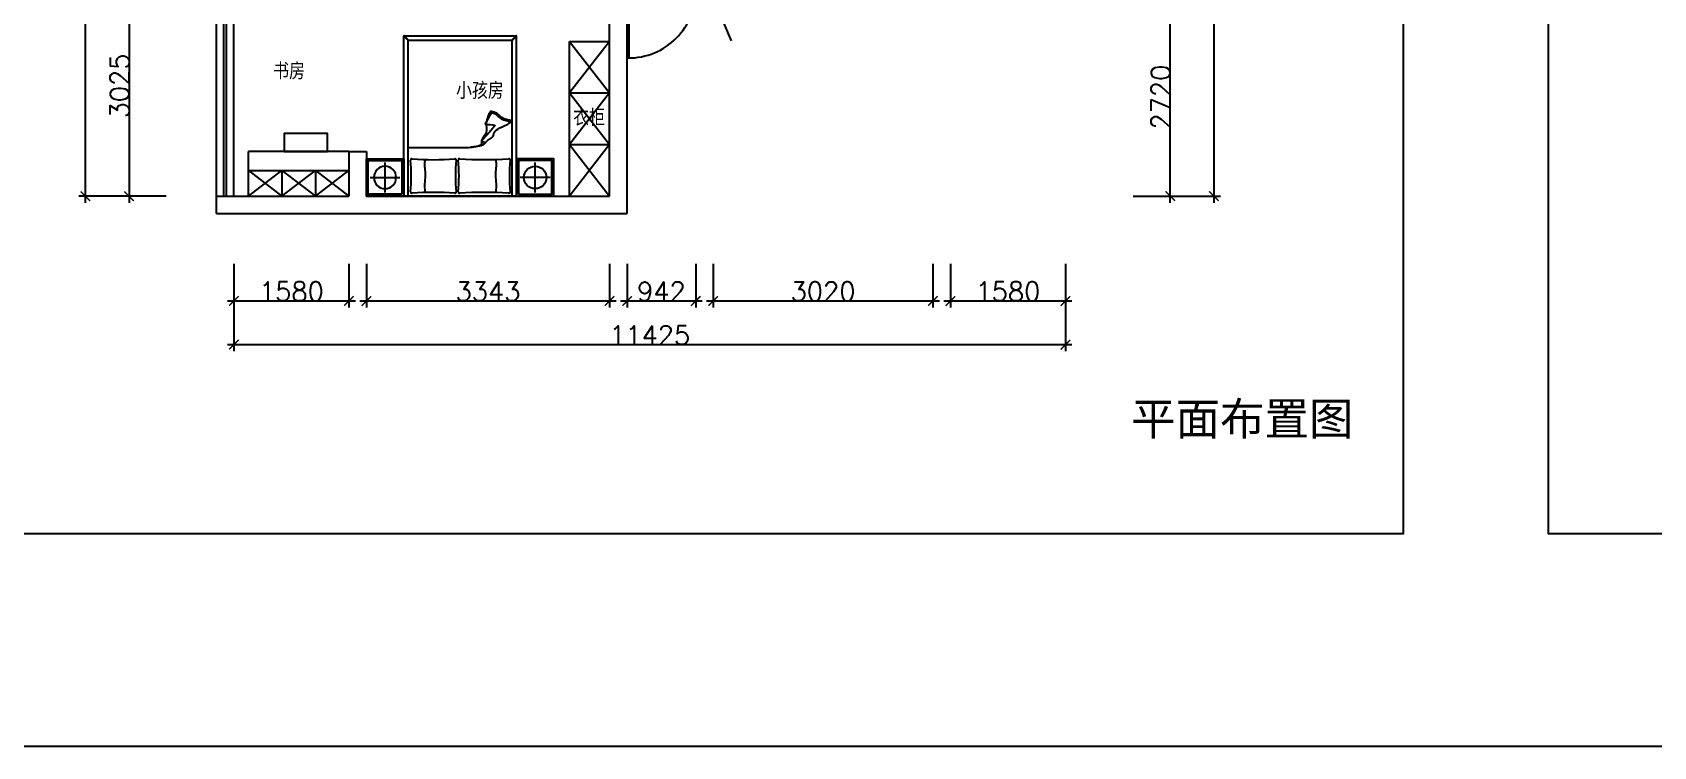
# Model space of a CAD drawing. Header units: millimetres. Extents: x -2231407 to 1513712, y -2704583 to 257.
# Drawn here: x 587957 to 610232, y -1362077 to -1352270 of the extents above; entities that cross this region are included whole.
import ezdxf

# ---------------------------------------------------------------- set-up
doc = ezdxf.new("R2010")
doc.units = ezdxf.units.MM
doc.layers.add('3', color=3, linetype='Continuous')
doc.layers.add('IBS-Refe', color=50, linetype='Continuous')
doc.styles.get("Standard").update_dxf_attribs({"font": 'txt', "bigfont": 'gbcbig.shx'})
doc.styles.add('仿宋', font='', dxfattribs={"width": 0.8})
doc.styles.add('文字', font='')
doc.styles.add('说明文字', font='', dxfattribs={"width": 0.75})
doc.styles.get('仿宋').set_extended_font_data('仿宋_GB2312')
doc.styles.get('文字').set_extended_font_data('SimSun')
doc.styles.get('说明文字').set_extended_font_data('SimSun')
doc.dimstyles.new('1--100', dxfattribs={"dimscale": 100, "dimtxt": 2.5, "dimasz": 0.8, "dimexe": 1, "dimexo": 0.1, "dimgap": 1, "dimtad": 3, "dimdec": 4, "dimrnd": 5, "dimzin": 0, "dimdsep": 46, "dimtxsty": '说明文字', "dimblk": 'ARCHTICK', "dimcen": 0.13, "dimazin": 0, "dimtfac": 1, "dimtdec": 4, "dimtix": 1, "dimtmove": 2, "dimatfit": 3, "dimldrblk": '0定义箭头', "dimfxl": 5, "dimfxlon": 1, "dimtvp": 1, "dimtolj": 1, "dimtzin": 0, "dimarcsym": 0})
doc.dimstyles.new('ISO-25$0', dxfattribs={"dimscale": 0, "dimtxt": 60, "dimasz": 30, "dimexe": 15, "dimexo": 15, "dimtad": 1, "dimdec": 4, "dimlunit": 6, "dimtxsty": 'Standard', "dimblk": 'ARCHTICK', "dimblk1": 'ARCHTICK', "dimblk2": 'ARCHTICK', "dimsah": 1, "dimcen": 3, "dimdle": 3, "dimse2": 1, "dimsd2": 1, "dimadec": 0, "dimazin": 0, "dimtfac": 1, "dimtdec": 4, "dimtmove": 0, "dimatfit": 3, "dimldrblk": 'DOT', "dimfxl": 1, "dimtolj": 1, "dimtzin": 0, "dimarcsym": 0})

# ---------------------------------------------------------------- blocks, each defined once
blk = doc.blocks.new('A$C7D20469C')
at = {"color": 8}
for p, q in [((250, 450), (250, 50)), ((450, 250), (50, 250))]:
    blk.add_line(p, q, dxfattribs=at)
for points in [[(500, 0), (500, 500), (0, 500), (0, 0)], [(475, 25), (475, 475), (25, 475), (25, 25)]]:
    blk.add_lwpolyline(points, close=True, dxfattribs=at)
blk.add_circle((250, 250), 150, dxfattribs=at)
blk = doc.blocks.new('34t43t34t3')
at = {"color": 8}
for p, q in [((563040, -1330883), (563040, -1328687)), ((563100, -1328747), (563040, -1328687)), ((563045, -1328683), (564586, -1328683)), ((563105, -1328743), (563045, -1328683)), ((564526, -1328743), (564586, -1328683)), ((564530, -1328747), (564590, -1328687)), ((564590, -1330883), (564590, -1328687)), ((563100, -1328747), (563105, -1328743)), ((563100, -1330883), (563100, -1328747)), ((563105, -1328743), (564526, -1328743)), ((564530, -1328747), (564526, -1328743)), ((564530, -1330883), (564530, -1328747)), ((564590, -1330883, 0), (563040, -1330883, 0))]:
    blk.add_line(p, q, dxfattribs=at)
for centre, radius, start, end in [((563043, -1328685), 3, 44.9004, 225.0069), ((564588, -1328685), 3, 314.9931, 135.0996), ((563151, -1330386), 16.1, 75.7063, 187.4418), ((560857, -1330606), 2288, 354.5349, 5.4651), ((563448, -1326965), 3418, 265.076, 274.924), ((563746, -1330386), 16.1, 352.5582, 104.2937), ((566039, -1330606), 2288, 174.5349, 185.4651), ((563806, -1330385), 16.1, 75.7063, 187.4418), ((561512, -1330605), 2288, 354.5349, 5.4651), ((564144, -1325745), 4637, 265.8182, 274.1818), ((564486, -1330386), 16.1, 352.5582, 104.2937), ((567008, -1330606), 2516, 175.0304, 184.9696), ((563151, -1330826), 16.1, 172.5582, 284.2937), ((563448, -1336350), 5517, 86.9519, 93.0481), ((563746, -1330826), 16.1, 255.7063, 7.4418), ((563806, -1330825), 16.1, 172.5582, 284.2937), ((564144, -1338321), 7488, 87.4116, 92.5884), ((564486, -1330826), 16.1, 255.7063, 7.4418)]:
    blk.add_arc(centre, radius, start, end, dxfattribs=at)
for points, knots in [([(564232, -1329717), (564205, -1329771), (564152, -1329877), (564200, -1329996), (564106, -1330100), (564112, -1330173), (564088, -1330200), (563956, -1330211)], [0, 0, 0, 0, 183.123786, 351.251627, 469.436762, 603.05833, 703.77943, 703.77943, 703.77943, 703.77943]), ([(564243, -1329739), (564236, -1329752), (564228, -1329769), (564209, -1329805), (564199, -1329825), (564183, -1329851), (564179, -1329859), (564170, -1329873), (564166, -1329880), (564158, -1329891), (564154, -1329896), (564298, -1329906), (564294, -1329911), (564284, -1329925), (564276, -1329935), (564254, -1329963), (564239, -1329981), (564218, -1330005), (564213, -1330011), (564204, -1330021), (564201, -1330024), (564195, -1330030), (564192, -1330034), (564184, -1330044), (564178, -1330050), (564160, -1330069), (564148, -1330082), (564128, -1330101), (564122, -1330107), (564108, -1330120), (564101, -1330126), (564180, -1330144), (564165, -1330155), (564144, -1330169), (564138, -1330173), (564131, -1330177), (564130, -1330178), (564129, -1330179)], [11.446693, 11.446693, 11.446693, 11.446693, 66.20458, 66.20458, 132.409159, 132.409159, 157.738839, 157.738839, 181.269338, 181.269338, 198.679267, 198.679267, 216.089197, 216.089197, 250.909056, 250.909056, 320.548774, 320.548774, 345.827712, 345.827712, 358.848719, 358.848719, 371.869725, 371.869725, 397.911737, 397.911737, 449.995762, 449.995762, 476.701855, 476.701855, 503.407948, 503.407948, 556.820133, 556.820133, 576.394027, 576.394027, 580.819388, 580.819388, 580.819388, 580.819388]), ([(564530, -1329847), (564479, -1329839), (564393, -1329825), (564319, -1329732), (564259, -1329721), (564232, -1329717)], [0, 0, 0, 0, 150.204704, 251.768605, 330.790219, 330.790219, 330.790219, 330.790219]), ([(564510, -1329864), (564510, -1329864), (564510, -1329864), (564490, -1329860), (564477, -1329858), (564452, -1329852), (564440, -1329849), (564418, -1329841), (564409, -1329837), (564397, -1329831), (564393, -1329829), (564387, -1329825), (564384, -1329824), (564380, -1329821), (564379, -1329820), (564376, -1329818), (564374, -1329817), (564372, -1329816), (564371, -1329815), (564367, -1329812), (564365, -1329810), (564358, -1329805), (564354, -1329801), (564345, -1329793), (564341, -1329789), (564333, -1329782), (564329, -1329778), (564321, -1329772), (564317, -1329768), (564309, -1329763), (564305, -1329760), (564301, -1329757), (564300, -1329757), (564297, -1329755), (564296, -1329755), (564294, -1329754), (564293, -1329753), (564289, -1329751), (564287, -1329750), (564279, -1329747), (564273, -1329746), (564261, -1329743), (564255, -1329741), (564246, -1329740), (564245, -1329739), (564243, -1329739)], [0, 0, 0, 0, 24.319537, 24.319537, 60.416536, 60.416536, 96.513536, 96.513536, 124.132877, 124.132877, 135.417576, 135.417576, 143.707623, 143.707623, 148.705619, 148.705619, 152.813805, 152.813805, 156.921991, 156.921991, 165.138364, 165.138364, 181.57111, 181.57111, 198.003855, 198.003855, 214.4366, 214.4366, 230.869346, 230.869346, 247.302091, 247.302091, 251.381041, 251.381041, 256.076136, 256.076136, 260.771232, 260.771232, 270.161424, 270.161424, 290.550085, 290.550085, 310.938746, 310.938746, 316.14782, 316.14782, 316.14782, 316.14782]), ([(563100, -1330215), (563504, -1330215), (563819, -1330215), (563954, -1330213), (564072, -1330198), (564152, -1330172), (564164, -1330130), (564289, -1330069), (564270, -1329994), (564375, -1329936), (564469, -1329899), (564511, -1329863), (564530, -1329847)], [96.646583, 96.646583, 96.646583, 96.646583, 862.076778, 918.615066, 991.086884, 1068.140151, 1171.141488, 1349.581713, 1485.494659, 1623.483177, 1710.544261, 1786.221499, 1786.221499, 1786.221499, 1786.221499]), ([(563336, -1330379), (563334, -1330387), (563318, -1330458), (563345, -1330572), (563324, -1330708), (563328, -1330789), (563335, -1330829), (563336, -1330836)], [0, 0, 0, 0, 24.551262, 217.459975, 337.028895, 437.217911, 458.216546, 458.216546, 458.216546, 458.216546]), ([(564301, -1330379), (564303, -1330387), (564319, -1330458), (564291, -1330572), (564313, -1330708), (564308, -1330789), (564302, -1330829), (564301, -1330836)], [0, 0, 0, 0, 24.551262, 217.459975, 337.028895, 437.217911, 458.216546, 458.216546, 458.216546, 458.216546])]:
    blk.add_open_spline(points, degree=3, knots=knots, dxfattribs=at)
at = {"layer": '3', "color": 1, "yscale": 1.026, "zscale": 1.026}
for p, xscale, rotation in [((563040, -1330370), -1.026, 90), ((564590, -1330370), 1.026, 270)]:
    blk.add_blockref('A$C7D20469C', p, dxfattribs=dict(at, xscale=xscale, rotation=rotation))
blk = doc.blocks.new('0定义箭头')
at = {"layer": 'IBS-Refe', "color": 3}
for p, q in [((-0.37, 0), (-2.13, 0)), ((-1.44, 1.15), (-1.09, 1.44)), ((-1.44, 1.15), (-0.37, 0)), ((-1.44, -1.15), (-0.37, 0)), ((-1.09, 1.44), (0, 0)), ((-1.09, -1.44), (0, 0)), ((-1.44, -1.15), (-1.09, -1.44))]:
    blk.add_line(p, q, dxfattribs=at)
for points in [[(-1.44, 1.15), (-1.09, 1.44), (-0.37, 0), (0, 0)], [(-1.44, -1.15), (-1.09, -1.44), (-0.37, 0), (0, 0)]]:
    blk.add_solid(points, dxfattribs=at)
blk = doc.blocks.new('_ArchTick')
at = {"color": 0, "linetype": 'ByBlock', "const_width": 0.15}
blk.add_lwpolyline([(-0.5, -0.5), (0.5, 0.5)], dxfattribs=at)
blk = doc.blocks.new('*D142')
at = {"color": 250, "lineweight": -2}
for p, q in [((590725, -1355448), (590725, -1356048)), ((592305, -1355448), (592305, -1356048)), ((590635, -1355958), (592395, -1355958))]:
    blk.add_line(p, q, dxfattribs=at)
at = {"layer": 'Defpoints', "color": 0}
for p in [(590725, -1355358), (592305, -1355358), (592305, -1355958)]:
    blk.add_point(p, dxfattribs=at)
at = {"color": 250, "lineweight": -2, "xscale": 130, "yscale": 130, "zscale": 130, "rotation": 180}
blk.add_blockref('_ArchTick', (590725, -1355958), dxfattribs=at)
at = {"color": 250, "lineweight": -2, "xscale": 130, "yscale": 130, "zscale": 130}
blk.add_blockref('_ArchTick', (592305, -1355958), dxfattribs=at)
at = {"color": 0, "insert": (591515, -1355827), "char_height": 260, "attachment_point": 5}
blk.add_mtext('1580', dxfattribs=at)
blk = doc.blocks.new('*D143')
at = {"color": 250, "lineweight": -2}
for p, q in [((592545, -1355448), (592545, -1356048)), ((595888, -1355448), (595888, -1356048)), ((592455, -1355958), (595978, -1355958))]:
    blk.add_line(p, q, dxfattribs=at)
at = {"layer": 'Defpoints', "color": 0}
for p in [(592545, -1355358), (595888, -1355358), (595888, -1355958)]:
    blk.add_point(p, dxfattribs=at)
at = {"color": 250, "lineweight": -2, "xscale": 130, "yscale": 130, "zscale": 130, "rotation": 180}
blk.add_blockref('_ArchTick', (592545, -1355958), dxfattribs=at)
at = {"color": 250, "lineweight": -2, "xscale": 130, "yscale": 130, "zscale": 130}
blk.add_blockref('_ArchTick', (595888, -1355958), dxfattribs=at)
at = {"color": 0, "insert": (594217, -1355827), "char_height": 260, "attachment_point": 5}
blk.add_mtext('3343', dxfattribs=at)
blk = doc.blocks.new('*D144')
at = {"color": 250, "lineweight": -2}
for p, q in [((596128, -1355448), (596128, -1356048)), ((597070, -1355448), (597070, -1356048)), ((596038, -1355958), (597160, -1355958))]:
    blk.add_line(p, q, dxfattribs=at)
at = {"layer": 'Defpoints', "color": 0}
for p in [(596128, -1355358), (597070, -1355358), (597070, -1355958)]:
    blk.add_point(p, dxfattribs=at)
at = {"color": 250, "lineweight": -2, "xscale": 130, "yscale": 130, "zscale": 130, "rotation": 180}
blk.add_blockref('_ArchTick', (596128, -1355958), dxfattribs=at)
at = {"color": 250, "lineweight": -2, "xscale": 130, "yscale": 130, "zscale": 130}
blk.add_blockref('_ArchTick', (597070, -1355958), dxfattribs=at)
at = {"color": 0, "insert": (596599, -1355827), "char_height": 260, "attachment_point": 5}
blk.add_mtext('942', dxfattribs=at)
blk = doc.blocks.new('*D145')
at = {"color": 250, "lineweight": -2}
for p, q in [((597310, -1355448), (597310, -1356048)), ((600330, -1355448), (600330, -1356048)), ((597220, -1355958), (600420, -1355958))]:
    blk.add_line(p, q, dxfattribs=at)
at = {"layer": 'Defpoints', "color": 0}
for p in [(597310, -1355358), (600330, -1355358), (600330, -1355958)]:
    blk.add_point(p, dxfattribs=at)
at = {"color": 250, "lineweight": -2, "xscale": 130, "yscale": 130, "zscale": 130, "rotation": 180}
blk.add_blockref('_ArchTick', (597310, -1355958), dxfattribs=at)
at = {"color": 250, "lineweight": -2, "xscale": 130, "yscale": 130, "zscale": 130}
blk.add_blockref('_ArchTick', (600330, -1355958), dxfattribs=at)
at = {"color": 0, "insert": (598820, -1355827), "char_height": 260, "attachment_point": 5}
blk.add_mtext('3020', dxfattribs=at)
blk = doc.blocks.new('*D146')
at = {"color": 250, "lineweight": -2}
for p, q in [((600570, -1355448), (600570, -1356048)), ((602150, -1355448), (602150, -1356048)), ((600480, -1355958), (602240, -1355958))]:
    blk.add_line(p, q, dxfattribs=at)
at = {"layer": 'Defpoints', "color": 0}
for p in [(600570, -1355358), (602150, -1355358), (602150, -1355958)]:
    blk.add_point(p, dxfattribs=at)
at = {"color": 250, "lineweight": -2, "xscale": 130, "yscale": 130, "zscale": 130, "rotation": 180}
blk.add_blockref('_ArchTick', (600570, -1355958), dxfattribs=at)
at = {"color": 250, "lineweight": -2, "xscale": 130, "yscale": 130, "zscale": 130}
blk.add_blockref('_ArchTick', (602150, -1355958), dxfattribs=at)
at = {"color": 0, "insert": (601360, -1355827), "char_height": 260, "attachment_point": 5}
blk.add_mtext('1580', dxfattribs=at)
blk = doc.blocks.new('*D147')
at = {"color": 250, "lineweight": -2}
for p, q in [((590725, -1356048), (590725, -1356648)), ((602150, -1356048), (602150, -1356648)), ((602240, -1356558), (590635, -1356558))]:
    blk.add_line(p, q, dxfattribs=at)
at = {"layer": 'Defpoints', "color": 0}
for p in [(590725, -1355958), (602150, -1355958), (590725, -1356558)]:
    blk.add_point(p, dxfattribs=at)
at = {"color": 250, "lineweight": -2, "xscale": 130, "yscale": 130, "zscale": 130, "rotation": 180}
blk.add_blockref('_ArchTick', (590725, -1356558), dxfattribs=at)
at = {"color": 250, "lineweight": -2, "xscale": 130, "yscale": 130, "zscale": 130}
blk.add_blockref('_ArchTick', (602150, -1356558), dxfattribs=at)
at = {"color": 0, "insert": (596438, -1356427), "char_height": 260, "attachment_point": 5}
blk.add_mtext('11425', dxfattribs=at)
blk = doc.blocks.new('*D151')
at = {"color": 250, "lineweight": -2}
for p, q in [((589285, -1351403), (589285, -1354608)), ((589795, -1351493), (589195, -1351493)), ((589795, -1354518), (589195, -1354518))]:
    blk.add_line(p, q, dxfattribs=at)
at = {"layer": 'Defpoints', "color": 0}
for p in [(589885, -1351493), (589285, -1354518), (589885, -1354518)]:
    blk.add_point(p, dxfattribs=at)
at = {"color": 250, "lineweight": -2, "xscale": 130, "yscale": 130, "zscale": 130}
for p, rotation in [((589285, -1351493), 90), ((589285, -1354518), 270)]:
    blk.add_blockref('_ArchTick', p, dxfattribs=dict(at, rotation=rotation))
at = {"color": 0, "insert": (589155, -1353005), "char_height": 260, "attachment_point": 5, "rotation": 90}
blk.add_mtext('3025', dxfattribs=at)
blk = doc.blocks.new('*D152')
at = {"color": 250, "lineweight": -2}
for p, q in [((588685, -1354608), (588685, -1342286)), ((589195, -1342376), (588595, -1342376)), ((589195, -1354518), (588595, -1354518))]:
    blk.add_line(p, q, dxfattribs=at)
at = {"layer": 'Defpoints', "color": 0}
for p in [(588685, -1342376), (589285, -1342376), (589285, -1354518)]:
    blk.add_point(p, dxfattribs=at)
at = {"color": 250, "lineweight": -2, "xscale": 130, "yscale": 130, "zscale": 130}
for p, rotation in [((588685, -1342376), 90), ((588685, -1354518), 270)]:
    blk.add_blockref('_ArchTick', p, dxfattribs=dict(at, rotation=rotation))
at = {"color": 0, "insert": (588555, -1348447), "char_height": 260, "attachment_point": 5, "rotation": 90}
blk.add_mtext('12142', dxfattribs=at)
blk = doc.blocks.new('*D159')
at = {"color": 250, "lineweight": -2}
for p, q in [((603080, -1351798), (603680, -1351798)), ((603590, -1354608), (603590, -1351708)), ((603080, -1354518), (603680, -1354518))]:
    blk.add_line(p, q, dxfattribs=at)
at = {"layer": 'Defpoints', "color": 0}
for p in [(602990, -1351798), (603590, -1351798), (602990, -1354518)]:
    blk.add_point(p, dxfattribs=at)
at = {"color": 250, "lineweight": -2, "xscale": 130, "yscale": 130, "zscale": 130}
for p, rotation in [((603590, -1351798), 90), ((603590, -1354518), 270)]:
    blk.add_blockref('_ArchTick', p, dxfattribs=dict(at, rotation=rotation))
at = {"color": 0, "insert": (603460, -1353158), "char_height": 260, "attachment_point": 5, "rotation": 90}
blk.add_mtext('2720', dxfattribs=at)
blk = doc.blocks.new('*D163')
at = {"color": 250, "lineweight": -2}
for p, q in [((604190, -1342286), (604190, -1354608)), ((603680, -1342376), (604280, -1342376)), ((603680, -1354518), (604280, -1354518))]:
    blk.add_line(p, q, dxfattribs=at)
at = {"layer": 'Defpoints', "color": 0}
for p in [(603590, -1342376), (603590, -1354518), (604190, -1354518)]:
    blk.add_point(p, dxfattribs=at)
at = {"color": 250, "lineweight": -2, "xscale": 130, "yscale": 130, "zscale": 130}
for p, rotation in [((604190, -1342376), 90), ((604190, -1354518), 270)]:
    blk.add_blockref('_ArchTick', p, dxfattribs=dict(at, rotation=rotation))
at = {"color": 0, "insert": (604060, -1348447), "char_height": 260, "attachment_point": 5, "rotation": 90}
blk.add_mtext('12142', dxfattribs=at)

msp = doc.modelspace()

# ---------------------------------------------------------------- linework, layer by layer
at = {"ltscale": 3}
for p, q in [((596127.84183, -1354757.94222), (596127.84183, -1351252.94222)), ((595887.84183, -1354517.94222), (595887.84183, -1351492.94222)), ((592305.32054, -1353902.94222), (592545.32054, -1353902.94222)), ((592305.32054, -1353902.94222), (592305.32054, -1354517.94222)), ((592545.32054, -1353902.94222), (592545.32054, -1354517.94222)), ((590485.32054, -1354517.94222), (592305.32054, -1354517.94222)), ((590485.32054, -1354757.94222), (590485.32054, -1354517.94222)), ((592545.32054, -1354517.94222), (595887.84183, -1354517.94222)), ((590485.32054, -1354757.94222), (596127.84183, -1354757.94222))]:
    msp.add_line(p, q, dxfattribs=at)
at = {"color": 8}
for p, q in [((590485.32054, -1354517.94222), (590485.32054, -1351492.94222)), ((590725.32054, -1354517.94222), (590725.32054, -1351492.94222)), ((595337.84183, -1353101.27555), (595887.84183, -1353101.27555)), ((595337.84183, -1353809.60888), (595887.84183, -1353809.60888)), ((591385.32054, -1354167.94222), (591385.32054, -1354517.94222)), ((591845.32054, -1354167.94222), (591845.32054, -1354517.94222))]:
    msp.add_line(p, q, dxfattribs=at)
at = {"color": 4}
for p, q in [((590585.32054, -1354517.94222), (590585.32054, -1351492.94222)), ((590625.32054, -1354517.94222), (590625.32054, -1351492.94222)), ((595337.84183, -1354517.94222), (595337.84183, -1352392.94222)), ((595337.84183, -1352392.94222), (595887.84183, -1352392.94222)), ((590925.32054, -1354517.94222), (590925.32054, -1353902.94222)), ((592305.32054, -1353902.94222), (590925.32054, -1353902.94222)), ((590925.32054, -1354167.94222), (592305.32054, -1354167.94222))]:
    msp.add_line(p, q, dxfattribs=at)
at = {"color": 7, "ltscale": 3}
for points in [[(492680.32561, -1335959.26675), (818565.58796, -1335959.26675), (818565.58796, -1362077.18379), (492680.32561, -1362077.18379)], [(586085.32054, -1337735.94222), (606790.32054, -1337735.94222), (606790.32054, -1359157.94222), (586085.32054, -1359157.94222)], [(608790.32054, -1337735.94222), (629495.32054, -1337735.94222), (629495.32054, -1359157.94222), (608790.32054, -1359157.94222)]]:
    msp.add_lwpolyline(points, close=True, dxfattribs=at)
at = {"color": 4}
for points in [[(596157.84183, -1351677.94222), (596127.84183, -1351677.94222), (596127.84183, -1352620.42092), (596157.84183, -1352620.42092)], [(591414.24531, -1353902.94222), (592012.19251, -1353902.94222), (592012.19251, -1353658.23856), (591414.24531, -1353658.23856)]]:
    msp.add_lwpolyline(points, close=True, dxfattribs=at)
at = {"color": 8}
for points in [[(595337.84183, -1352392.94222), (595887.84183, -1353101.27555), (595337.84183, -1353809.60888), (595887.84183, -1354517.94222)], [(595887.84183, -1352392.94222), (595337.84183, -1353101.27555), (595887.84183, -1353809.60888), (595337.84183, -1354517.94222)], [(590925.32054, -1354167.94222), (591385.32054, -1354517.94222), (591845.32054, -1354167.94222), (592305.32054, -1354517.94222)], [(590925.32054, -1354517.94222), (591385.32054, -1354167.94222), (591845.32054, -1354517.94222), (592305.32054, -1354167.94222)]]:
    msp.add_lwpolyline(points, dxfattribs=at)
msp.add_arc((596150.34183, -1351700.20348), 920.248, 269.533035547, 1.386149304, dxfattribs=at)

# ---------------------------------------------------------------- block references
at = {"color": 7}
msp.add_blockref('34t43t34t3', (30017.93844, -23634.81385), dxfattribs=at)

# ---------------------------------------------------------------- texts
at = {"color": 3, "char_height": 200, "width": 7213.2680131, "attachment_point": 1, "style": '仿宋'}
for s, insert in [('{\\fNSimSun|b0|i0|c134|p49;\\C256;书房}', (591265.04248, -1352693.30634)), ('{\\fNSimSun|b0|i0|c134|p49;\\C256;小孩房}', (593778.00396, -1352961.85618)), ('{\\fNSimSun|b0|i0|c134|p49;\\C256;衣柜}', (595386.42128, -1353331.00744))]:
    msp.add_mtext(s, dxfattribs=dict(at, insert=insert))
at = {"insert": (603053.44412, -1357351.3862), "char_height": 447.8976, "attachment_point": 1, "style": '文字'}
msp.add_mtext_dynamic_manual_height_columns('平面布置图', width=3430.1309059, gutter_width=1000, heights=[0], dxfattribs=at)

# ---------------------------------------------------------------- dimensions: what is measured, and where the dimension line sits
for base, p1, p2, picture, middle in [((588685.32054, -1342375.94222), (589285.32054, -1354517.94222), (589285.32054, -1342375.94222), '*D152', (588554.69554, -1348446.94222)), ((604190.32054, -1354517.94222), (603590.32054, -1342375.94222), (603590.32054, -1354517.94222), '*D163', (604059.69554, -1348446.94222)), ((589285.32054, -1354517.94222), (589885.32054, -1351492.94222), (589885.32054, -1354517.94222), '*D151', (589154.69554, -1353005.44222)), ((603590.32054, -1351797.94222), (602990.32054, -1354517.94222), (602990.32054, -1351797.94222), '*D159', (603459.69554, -1353157.94222))]:
    dim = msp.add_linear_dim(base=base, p1=p1, p2=p2, angle=90, dimstyle='ISO-25$0', override={"dimscale": 1, "dimtxt": 260, "dimasz": 130, "dimexe": 90, "dimexo": 90, "dimdec": 0, "dimlunit": 2, "dimsah": 0, "dimcen": 2.5, "dimdle": 90, "dimse2": 0, "dimsd2": 0, "dimtdec": 0, "dimldrblk": 'ArchTick', "dimtolj": 0, "dimtzin": 8})
    dim.commit()
    dim.dimension.update_dxf_attribs({"geometry": picture, "text_midpoint": middle})
for base, p1, p2, picture, middle in [((592305.32054, -1355957.94222), (590725.32054, -1355357.94222), (592305.32054, -1355357.94222), '*D142', (591515.32054, -1355827.31722)), ((595887.84183, -1355957.94222), (592545.32054, -1355357.94222), (595887.84183, -1355357.94222), '*D143', (594216.58118, -1355827.31722)), ((597070.32054, -1355957.94222), (596127.84183, -1355357.94222), (597070.32054, -1355357.94222), '*D144', (596599.08118, -1355827.31722)), ((600330.32054, -1355957.94222), (597310.32054, -1355357.94222), (600330.32054, -1355357.94222), '*D145', (598820.32054, -1355827.31722)), ((602150.32054, -1355957.94222), (600570.32054, -1355357.94222), (602150.32054, -1355357.94222), '*D146', (601360.32054, -1355827.31722)), ((590725.32054, -1356557.94222), (602150.32054, -1355957.94222), (590725.32054, -1355957.94222), '*D147', (596437.82054, -1356427.31722))]:
    dim = msp.add_linear_dim(base=base, p1=p1, p2=p2, dimstyle='ISO-25$0', override={"dimscale": 1, "dimtxt": 260, "dimasz": 130, "dimexe": 90, "dimexo": 90, "dimdec": 0, "dimlunit": 2, "dimsah": 0, "dimcen": 2.5, "dimdle": 90, "dimse2": 0, "dimsd2": 0, "dimtdec": 0, "dimldrblk": 'ArchTick', "dimtolj": 0, "dimtzin": 8})
    dim.commit()
    dim.dimension.update_dxf_attribs({"geometry": picture, "text_midpoint": middle})

# ---------------------------------------------------------------- leaders
at = {"color": 7, "ltscale": 3}
msp.add_leader([(597055.32054, -1351208.81707), (597557.55546, -1352384.44729)], dimstyle='1--100', override={"dimgap": 1, "dimtad": 0, "dimarcsym": 1}, dxfattribs=at)

doc.saveas('drawing.dxf')
